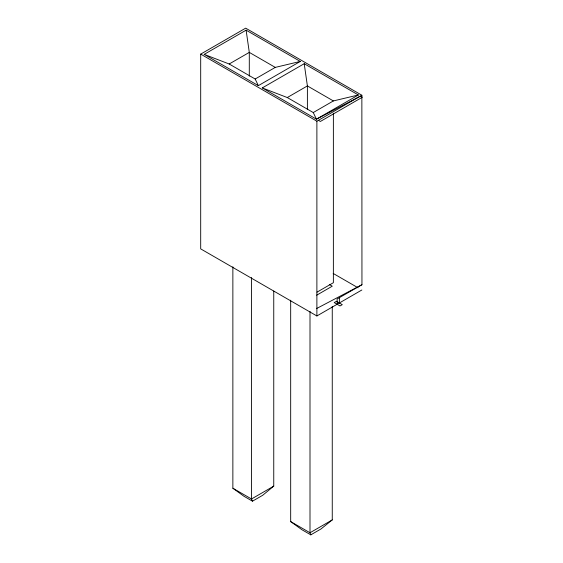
<?xml version="1.0" encoding="UTF-8"?>
<svg xmlns="http://www.w3.org/2000/svg" width="563" height="563" viewBox="0 0 563 563"><rect width="100%" height="100%" fill="white"/><g stroke="black" fill="none" stroke-linecap="round" stroke-linejoin="round"><path stroke-width="0.84" d="M273.752 291.078L273.752 486.129L262.724 495.264L252.477 501.183L243.899 496.228L232.864 488.227L232.864 266.813M332.261 306.406L332.261 519.909L321.044 528.931L310.797 534.85L301.895 529.713L290.677 521.598L290.677 300.192M200.695 54.118L245.672 28.15L361.861 95.231L316.885 121.2L200.695 54.118L200.695 248.881L316.885 315.963L361.861 289.994M204.186 54.372L246.115 30.17L300.276 61.437L258.347 85.646L204.186 54.372L229.183 63.999L255.166 79.003L258.347 85.646M229.183 63.999L249.296 52.387L275.279 67.391L300.276 61.437M255.166 79.003L275.279 67.391M262.281 87.919L304.21 63.71L358.371 94.978L316.441 119.187L262.281 87.919L287.278 97.54L313.26 112.544L316.441 119.187L360.426 96.16L362.305 97.251L320.375 121.46L318.496 120.369M287.278 97.54L307.391 85.928L333.373 100.932L358.371 94.978M313.26 112.544L333.373 100.932M316.983 292.169L333.373 282.71L333.373 113.226M316.68 295.188L332.261 286.194L329.285 284.477M361.861 95.231L361.953 284.716L337.124 298.946L337.209 304.33M273.752 486.129L251.499 498.98L232.864 488.227M332.261 519.909L310.002 532.76L290.677 521.598M316.441 308.615L361.953 284.716M333.19 273.442L358.089 287.813M252.477 501.183L251.499 498.98L251.499 277.566M310.797 534.85L310.002 532.76L310.002 311.346M304.21 63.71L307.391 85.928L307.391 109.637M246.115 30.17L249.296 52.387L249.296 76.096M339.376 297.644L339.376 302.978M316.885 121.2L316.885 315.963M336.47 301.304L334.218 302.598L340.031 305.955L342.276 304.653L336.47 301.304"/></g></svg>
